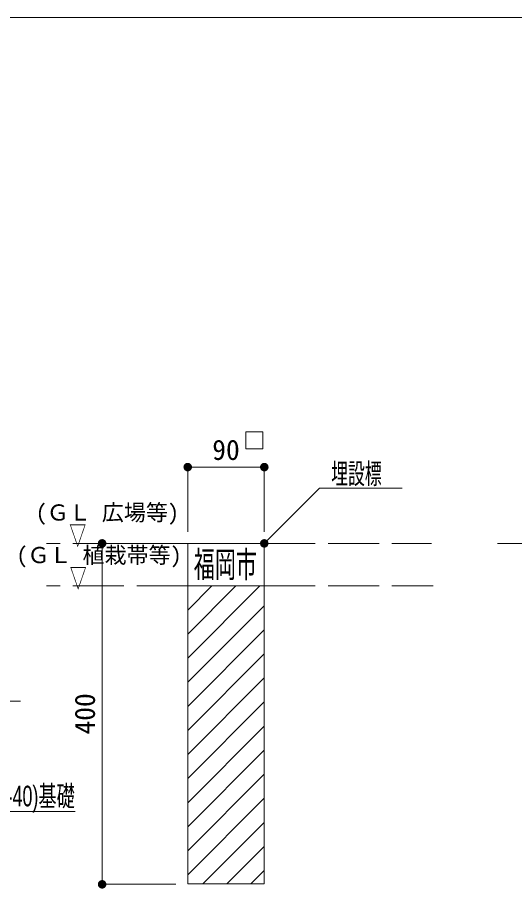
# Model space of a CAD drawing. Units: millimetres on the paper, scale 1:10. Extents: x 11 to 285, y 9 to 196.
# Drawn here: x 94.6 to 153.1, y 88.2 to 190.6 of the extents above; entities that cross this region are included whole.
import ezdxf
from ezdxf.enums import TextEntityAlignment as Align

# ---------------------------------------------------------------- set-up
doc = ezdxf.new("R2010")
doc.units = ezdxf.units.MM
doc.linetypes.add('DASHED', pattern=[7.5, 6, -1.5])
for name, color, linetype, lineweight in [('0_2', 1, 'Continuous', 13), ('ハッチ', 4, 'Continuous', 13), ('寸法', 1, 'Continuous', 13), ('本体', 7, 'Continuous', 13)]:
    doc.layers.add(name, color=color, linetype=linetype, lineweight=lineweight)
doc.styles.add('メイリオ', font='')
doc.styles.add('ＭＳ ゴシック', font='')
doc.styles.get('メイリオ').set_extended_font_data('メイリオ')
doc.styles.get('ＭＳ ゴシック').set_extended_font_data('MS Gothic')

# ---------------------------------------------------------------- blocks, each defined once
blk = doc.blocks.new('filled_dot')
at = {"color": 0, "linetype": 'Continuous', "lineweight": -2, "const_width": 1.25}
blk.add_lwpolyline([(-0.625, 0, 1), (0.625, 0, 1)], format="xyb", close=True, dxfattribs=at)

msp = doc.modelspace()

# ---------------------------------------------------------------- linework, layer by layer
at = {"layer": '0_2'}
for p, q in [((77.607, 110.248), (94.98, 110.248)), ((76.689, 97.28), (101.392, 97.28))]:
    msp.add_line(p, q, dxfattribs=at)
at = {"layer": 'ハッチ', "color": 1}
for p, q in [((124.338, 129.5), (130.136, 135.298)), ((130.136, 135.298), (139.856, 135.298)), ((123.63, 128.793), (124.338, 129.5))]:
    msp.add_line(p, q, dxfattribs=at)
at = {"layer": 'ハッチ', "color": 1, "lineweight": 18}
msp.add_line((123.63, 128.793), (123.638, 128.8), dxfattribs=at)
msp.add_line((123.63, 128.793), (123.638, 128.8), dxfattribs=at)
at = {"layer": 'ハッチ'}
for p, q in [((114.63, 120.962), (117.461, 123.793)), ((114.63, 118.134), (120.29, 123.793)), ((114.63, 115.305), (123.118, 123.793)), ((114.63, 112.477), (123.63, 121.477)), ((114.63, 109.648), (123.63, 118.648)), ((114.63, 106.82), (123.63, 115.82)), ((114.63, 103.991), (123.63, 112.991)), ((114.63, 101.163), (123.63, 110.163)), ((114.63, 98.335), (123.63, 107.335)), ((114.63, 95.506), (123.63, 104.506)), ((114.63, 92.678), (123.63, 101.678)), ((114.63, 89.849), (123.63, 98.849)), ((116.402, 88.793), (123.63, 96.021)), ((119.231, 88.793), (123.63, 93.192)), ((122.059, 88.793), (123.63, 90.364))]:
    msp.add_line(p, q, dxfattribs=at)
at = {"layer": '寸法'}
for p, q in [((114.63, 137.753), (123.63, 137.753)), ((114.63, 130.168), (114.63, 137.753)), ((123.63, 130.168), (123.63, 137.753)), ((104.563, 128.793), (104.563, 88.745)), ((113.248, 128.793), (104.563, 128.793)), ((113.248, 88.745), (104.563, 88.745))]:
    msp.add_line(p, q, dxfattribs=at)
at = {"layer": '本体', "color": 6}
msp.add_line((284.603, 190.575), (10.791, 190.575), dxfattribs=at)
at = {"layer": '本体', "color": 3}
for p, q in [((123.442, 141.906), (121.442, 141.906)), ((121.442, 141.906), (121.442, 139.906)), ((123.442, 139.906), (123.442, 141.906)), ((121.442, 139.906), (123.442, 139.906)), ((114.63, 123.79), (114.633, 123.793))]:
    msp.add_line(p, q, dxfattribs=at)
at = {"layer": '本体', "linetype": 'DASHED'}
for p, q in [((114.63, 128.793), (98.021, 128.793)), ((123.63, 128.793), (143.293, 128.793)), ((114.633, 123.793), (98.021, 123.793)), ((123.63, 123.793), (143.467, 123.793))]:
    msp.add_line(p, q, dxfattribs=at)
at = {"layer": '本体'}
for p, q in [((114.63, 128.793), (114.63, 88.793)), ((114.63, 128.793), (123.63, 128.793)), ((123.63, 128.793), (123.63, 88.793)), ((151.058, 128.793), (206.96, 128.793)), ((114.63, 123.793), (123.63, 123.793)), ((114.63, 88.793), (123.63, 88.793))]:
    msp.add_line(p, q, dxfattribs=at)

# ---------------------------------------------------------------- block references
at = {"layer": 'ハッチ', "color": 1, "lineweight": 18, "xscale": 0.4, "yscale": 0.4, "rotation": 45}
msp.add_blockref('filled_dot', (123.63, 128.793), dxfattribs=at)
at = {"layer": '寸法', "xscale": 0.4, "yscale": 0.4}
msp.add_blockref('filled_dot', (114.63, 137.753), dxfattribs=at)
for p, rotation in [((123.63, 137.753), 180), ((104.563, 128.793), 270), ((104.563, 88.745), 90)]:
    msp.add_blockref('filled_dot', p, dxfattribs=dict(at, rotation=rotation))

# ---------------------------------------------------------------- texts
at = {"layer": '寸法', "style": 'ＭＳ ゴシック'}
msp.add_text('90', height=2.374, dxfattribs=at).set_placement((117.512, 137.884), align=Align.BOTTOM_LEFT)
msp.add_text('400', height=2.374, rotation=90, dxfattribs=at).set_placement((104.432, 106.341), align=Align.BOTTOM_LEFT)
at = {"layer": '本体', "color": 3, "style": 'メイリオ'}
for s, width, p in [('埋設標', 0.6, (131.493, 135.053)), ('▽', 0.6, (100.705, 127.825)), ('▽', 0.6, (100.76, 122.825)), ('再生ｸﾗｯｼｬ-ﾗﾝ(RC-40)基礎', 0.65, (77.099, 97.18))]:
    msp.add_text(s, height=2.419, dxfattribs=dict(at, width=width)).set_placement(p, align=Align.BOTTOM_LEFT)
at = {"layer": '本体', "color": 3, "style": 'ＭＳ ゴシック'}
for s, p in [('(ＧＬ 広場等)', (96.765, 130.904)), ('(ＧＬ 植栽帯等)', (94.491, 125.904))]:
    msp.add_text(s, height=1.899, dxfattribs=at).set_placement(p, align=Align.BOTTOM_LEFT)
at = {"layer": '本体', "style": 'メイリオ', "width": 0.6}
msp.add_text('福岡市', height=3.024, dxfattribs=at).set_placement((115.336, 123.906), align=Align.BOTTOM_LEFT)

doc.saveas('drawing.dxf')
